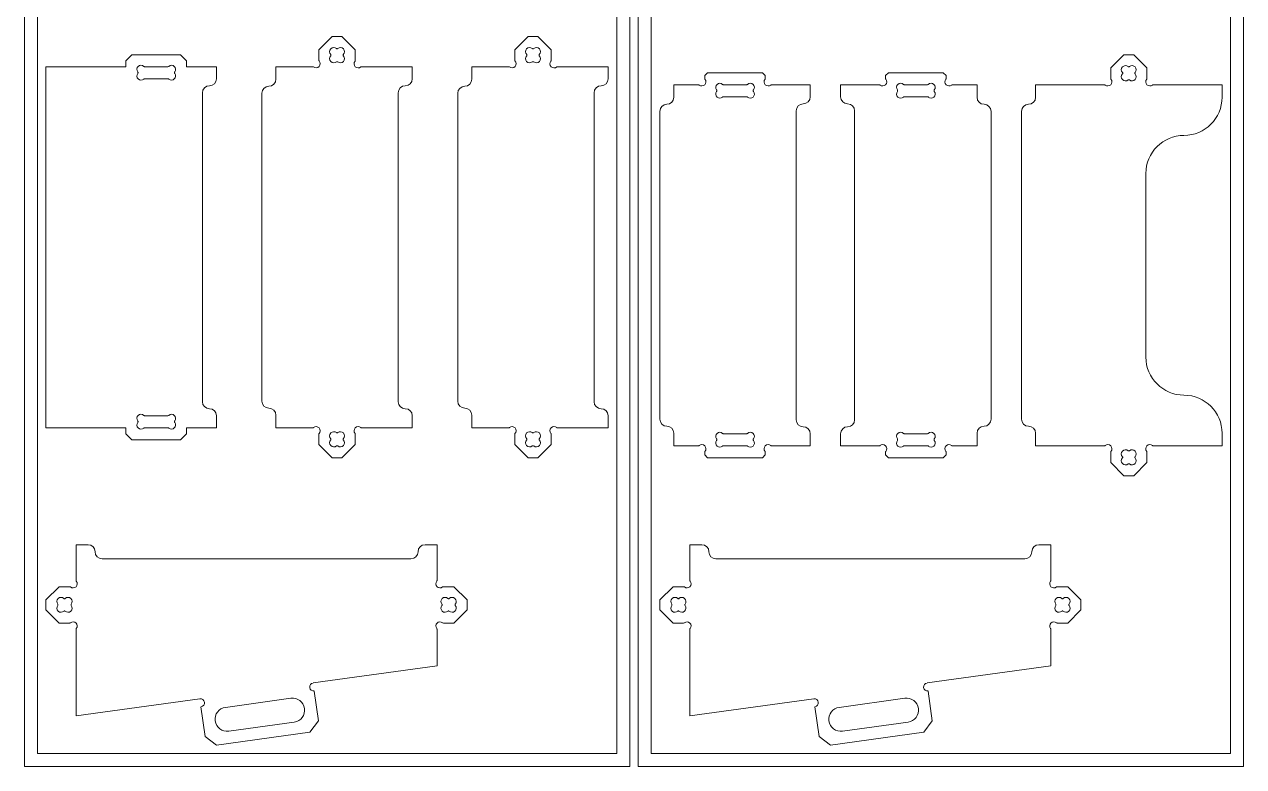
# Model space of a CAD drawing. Header units: millimetres. Extents: x 0 to 2440, y 0 to 1220.
# Drawn here: x 0 to 1216, y 0 to 740 of the extents above; entities that cross this region are included whole.
import ezdxf

# ---------------------------------------------------------------- set-up
doc = ezdxf.new("R2010")
doc.units = ezdxf.units.MM

msp = doc.modelspace()

# ---------------------------------------------------------------- linework, layer by layer
at = {"color": 7, "linetype": 'Continuous', "lineweight": 15}
for p, q in [((0, 1220), (0, 0)), ((603.6, 0), (603.6, 1220)), ((612.1, 1220), (612.1, 0)), ((1215.8, 0), (1215.8, 1220)), ((13, 1207), (13, 13)), ((590.6, 13), (590.6, 1207)), ((625.1, 1207), (625.1, 13)), ((1202.8, 13), (1202.8, 1207)), ((293.7, 714.7), (307, 727.9)), ((307, 727.9), (316.7, 727.9)), ((316.7, 727.9), (329.9, 714.7)), ((489, 714.7), (502.3, 727.9)), ((502.3, 727.9), (512, 727.9)), ((512, 727.9), (525.2, 714.7)), ((101.3, 703.9), (107.3, 709.9)), ((107.3, 709.9), (155.7, 709.9)), ((155.7, 709.9), (161.7, 703.9)), ((293.7, 704.2), (293.7, 714.7)), ((305.7, 709.2), (305.7, 709.7)), ((311.4, 715.9), (312.2, 715.9)), ((317.9, 709.7), (317.9, 709.2)), ((329.9, 714.7), (329.9, 703.9)), ((489, 704.2), (489, 714.7)), ((501, 709.2), (501, 709.7)), ((506.8, 715.9), (507.5, 715.9)), ((513.2, 709.7), (513.2, 709.2)), ((525.2, 714.7), (525.2, 703.9)), ((1083.2, 696.7), (1096.3, 709.9)), ((1096.3, 709.9), (1106.2, 709.9)), ((1106.2, 709.9), (1119.4, 696.7)), ((21.5, 697.9), (101.3, 697.9)), ((21.5, 697.9), (21.5, 337.9)), ((101.3, 697.9), (101.3, 703.9)), ((119.8, 697.9), (143.2, 697.9)), ((161.7, 703.9), (161.7, 697.9)), ((161.7, 697.9), (191.5, 697.9)), ((191.5, 697.9), (191.5, 685.9)), ((250.8, 697.9), (288, 697.9)), ((250.8, 685.4), (250.8, 697.9)), ((312.2, 702.9), (311.4, 702.9)), ((335.9, 697.9), (386.8, 697.9)), ((386.8, 697.9), (386.8, 685.9)), ((446.1, 697.9), (483.3, 697.9)), ((446.1, 685.4), (446.1, 697.9)), ((507.5, 702.9), (506.8, 702.9)), ((531.2, 697.9), (582.1, 697.9)), ((582.1, 697.9), (582.1, 685.9)), ((1083.2, 686.1), (1083.2, 696.7)), ((1100.9, 697.9), (1101.6, 697.9)), ((1119.4, 696.7), (1119.4, 686.1)), ((113.3, 691.9), (113.3, 692)), ((143.2, 685.9), (119.8, 685.9)), ((149.7, 692), (149.7, 691.9)), ((678.4, 689), (681.3, 691.9)), ((678.4, 686.1), (678.4, 689)), ((681.3, 691.9), (735.9, 691.9)), ((735.9, 691.9), (738.8, 689)), ((738.8, 689), (738.8, 686.1)), ((861.6, 691.9), (858.7, 689)), ((858.7, 689), (858.7, 686.1)), ((916.2, 691.9), (861.6, 691.9)), ((919.1, 689), (916.2, 691.9)), ((919.1, 686.1), (919.1, 689)), ((1095.2, 691.2), (1095.2, 691.7)), ((1101.6, 684.9), (1100.9, 684.9)), ((1107.4, 691.7), (1107.4, 691.2)), ((177.5, 363.9), (177.5, 671.9)), ((236.8, 671.4), (236.8, 364.4)), ((372.8, 363.9), (372.8, 671.9)), ((432.1, 671.4), (432.1, 364.4)), ((568.1, 363.9), (568.1, 671.9)), ((647.6, 679.9), (672.2, 679.9)), ((647.6, 667.4), (647.6, 679.9)), ((690.4, 673.7), (690.4, 674.1)), ((696.9, 680), (720.4, 680)), ((726.8, 674.1), (726.8, 673.7)), ((745, 679.9), (783.6, 679.9)), ((783.6, 679.9), (783.6, 667.9)), ((852.6, 679.9), (813.9, 679.9)), ((813.9, 679.9), (813.9, 667.9)), ((870.7, 674.1), (870.7, 673.7)), ((900.7, 680), (877.2, 680)), ((907.1, 673.7), (907.1, 674.1)), ((949.9, 679.9), (925.3, 679.9)), ((949.9, 667.4), (949.9, 679.9)), ((1008.3, 679.9), (1077, 679.9)), ((1008.3, 667.4), (1008.3, 679.9)), ((1125.5, 679.9), (1194.3, 679.9)), ((1194.3, 679.9), (1194.3, 667.4)), ((720.4, 667.8), (696.9, 667.8)), ((877.2, 667.8), (900.7, 667.8)), ((633.6, 653.4), (633.6, 346.4)), ((769.6, 345.9), (769.6, 653.9)), ((827.9, 653.9), (827.9, 345.9)), ((963.9, 346.4), (963.9, 653.4)), ((994.3, 653.4), (994.3, 346.4)), ((1118.3, 408.4), (1118.3, 591.4)), ((113.3, 344), (113.3, 343.9)), ((143.2, 349.9), (119.8, 349.9)), ((149.7, 343.9), (149.7, 344)), ((191.5, 337.9), (191.5, 349.9)), ((250.8, 350.4), (250.8, 337.9)), ((386.8, 337.9), (386.8, 349.9)), ((446.1, 350.4), (446.1, 337.9)), ((582.1, 337.9), (582.1, 349.9)), ((21.5, 337.9), (101.3, 337.9)), ((101.3, 337.9), (101.3, 331.9)), ((101.3, 331.9), (107.3, 325.9)), ((119.8, 337.9), (143.2, 337.9)), ((155.7, 325.9), (161.7, 331.9)), ((161.7, 331.9), (161.7, 337.9)), ((161.7, 337.9), (191.5, 337.9)), ((250.8, 337.9), (288, 337.9)), ((293.7, 331.7), (293.7, 321.2)), ((312.2, 332.9), (311.4, 332.9)), ((329.9, 321.2), (329.9, 331.9)), ((335.9, 337.9), (386.8, 337.9)), ((446.1, 337.9), (483.3, 337.9)), ((489, 331.7), (489, 321.2)), ((507.5, 332.9), (506.8, 332.9)), ((525.2, 321.2), (525.2, 331.9)), ((531.2, 337.9), (582.1, 337.9)), ((647.6, 332.4), (647.6, 319.9)), ((720.4, 332), (696.9, 332)), ((783.6, 319.9), (783.6, 331.9)), ((813.9, 319.9), (813.9, 331.9)), ((877.2, 332), (900.7, 332)), ((949.9, 332.4), (949.9, 319.9)), ((1008.3, 332.4), (1008.3, 319.9)), ((1194.3, 319.9), (1194.3, 332.4)), ((107.3, 325.9), (155.7, 325.9)), ((293.7, 321.2), (307, 307.9)), ((305.7, 326.7), (305.7, 326.2)), ((311.4, 319.9), (312.2, 319.9)), ((316.7, 307.9), (329.9, 321.2)), ((317.9, 326.2), (317.9, 326.7)), ((489, 321.2), (502.3, 307.9)), ((501, 326.7), (501, 326.2)), ((506.8, 319.9), (507.5, 319.9)), ((512, 307.9), (525.2, 321.2)), ((513.2, 326.2), (513.2, 326.7)), ((647.6, 319.9), (672.2, 319.9)), ((690.4, 326.1), (690.4, 325.7)), ((696.9, 319.8), (720.4, 319.8)), ((726.8, 325.7), (726.8, 326.1)), ((745, 319.9), (783.6, 319.9)), ((852.6, 319.9), (813.9, 319.9)), ((870.7, 325.7), (870.7, 326.1)), ((900.7, 319.8), (877.2, 319.8)), ((907.1, 326.1), (907.1, 325.7)), ((949.9, 319.9), (925.3, 319.9)), ((1008.3, 319.9), (1077, 319.9)), ((1125.5, 319.9), (1194.3, 319.9)), ((307, 307.9), (316.7, 307.9)), ((502.3, 307.9), (512, 307.9)), ((678.4, 313.7), (678.4, 310.8)), ((678.4, 310.8), (681.3, 307.9)), ((681.3, 307.9), (735.9, 307.9)), ((735.9, 307.9), (738.8, 310.8)), ((738.8, 310.8), (738.8, 313.7)), ((858.7, 310.8), (858.7, 313.7)), ((861.6, 307.9), (858.7, 310.8)), ((916.2, 307.9), (861.6, 307.9)), ((919.1, 310.8), (916.2, 307.9)), ((919.1, 313.7), (919.1, 310.8)), ((1083.2, 313.7), (1083.2, 303.1)), ((1095.2, 308.7), (1095.2, 308.2)), ((1101.6, 314.9), (1100.9, 314.9)), ((1107.4, 308.2), (1107.4, 308.7)), ((1119.4, 303.1), (1119.4, 313.7)), ((1083.2, 303.1), (1096.3, 289.9)), ((1100.9, 301.9), (1101.6, 301.9)), ((1106.2, 289.9), (1119.4, 303.1)), ((1096.3, 289.9), (1106.2, 289.9)), ((51.5, 221.3), (63.5, 221.3)), ((51.5, 185.7), (51.5, 221.3)), ((411.5, 221.3), (399.5, 221.3)), ((411.5, 185.7), (411.5, 221.3)), ((663.6, 185.7), (663.6, 221.3)), ((663.6, 221.3), (675.6, 221.3)), ((1023.6, 221.3), (1011.6, 221.3)), ((1023.6, 185.7), (1023.6, 221.3)), ((385.5, 207.3), (77.5, 207.3)), ((997.6, 207.3), (689.6, 207.3)), ((21.5, 166.2), (34.8, 179.4)), ((34.8, 179.4), (45.2, 179.4)), ((428.2, 179.4), (417.8, 179.4)), ((441.5, 166.2), (428.2, 179.4)), ((633.6, 166.2), (646.9, 179.4)), ((646.9, 179.4), (657.4, 179.4)), ((1040.4, 179.4), (1029.9, 179.4)), ((1053.6, 166.2), (1040.4, 179.4)), ((21.5, 156.5), (21.5, 166.2)), ((33.5, 161), (33.5, 161.7)), ((39.8, 167.4), (40.2, 167.4)), ((46.5, 161.7), (46.5, 161)), ((416.5, 161.7), (416.5, 161)), ((423.2, 167.4), (422.8, 167.4)), ((429.5, 161), (429.5, 161.7)), ((441.5, 156.5), (441.5, 166.2)), ((633.6, 156.5), (633.6, 166.2)), ((645.6, 161), (645.6, 161.7)), ((651.9, 167.4), (652.4, 167.4)), ((658.6, 161.7), (658.6, 161)), ((1028.6, 161.7), (1028.6, 161)), ((1035.4, 167.4), (1034.9, 167.4)), ((1041.6, 161), (1041.6, 161.7)), ((1053.6, 156.5), (1053.6, 166.2)), ((34.8, 143.2), (21.5, 156.5)), ((40.2, 155.2), (39.8, 155.2)), ((422.8, 155.2), (423.2, 155.2)), ((428.2, 143.2), (441.5, 156.5)), ((646.9, 143.2), (633.6, 156.5)), ((652.4, 155.2), (651.9, 155.2)), ((1034.9, 155.2), (1035.4, 155.2)), ((1040.4, 143.2), (1053.6, 156.5)), ((45.2, 143.2), (34.8, 143.2)), ((51.5, 50.5), (51.5, 137)), ((411.5, 100.5), (411.5, 137)), ((417.8, 143.2), (428.2, 143.2)), ((657.4, 143.2), (646.9, 143.2)), ((663.6, 50.5), (663.6, 137)), ((1023.6, 100.5), (1023.6, 137)), ((1029.9, 143.2), (1040.4, 143.2)), ((288, 83.4), (411.5, 100.5)), ((900.1, 83.4), (1023.6, 100.5)), ((293.2, 45.7), (289.1, 75.4)), ((905.3, 45.7), (901.2, 75.4)), ((51.5, 50.5), (175, 67.7)), ((265.8, 68.2), (200.5, 59.1)), ((663.6, 50.5), (787.2, 67.7)), ((878, 68.2), (812.6, 59.1)), ((176.1, 59.7), (180.3, 30)), ((788.3, 59.7), (792.4, 30)), ((203.8, 35.3), (269.1, 44.4)), ((284.7, 34.4), (293.2, 45.7)), ((815.9, 35.3), (881.3, 44.4)), ((896.8, 34.4), (905.3, 45.7)), ((180.3, 30), (191.6, 21.5)), ((191.6, 21.5), (284.7, 34.4)), ((792.4, 30), (803.7, 21.5)), ((803.7, 21.5), (896.8, 34.4)), ((13, 13), (590.6, 13)), ((625.1, 13), (1202.8, 13)), ((0, 0), (603.6, 0)), ((612.1, 0), (1215.8, 0))]:
    msp.add_line(p, q, dxfattribs=at)
for centre, radius, start, end in [((308.5, 712.9), 4.1, 50.0242, 224.7385), ((308.5, 712.9), 4.1, 50.0242, 224.7385), ((308.5, 705.9), 4.1, 135.2615, 309.9758), ((308.5, 705.9), 4.1, 135.2615, 309.9758), ((305.2, 709.7), 0.5, 0, 44.7385), ((305.2, 709.7), 0.5, 0, 44.7385), ((305.2, 709.2), 0.5, 315.2615, 0), ((305.2, 709.2), 0.5, 315.2615, 0), ((311.4, 716.4), 0.5, 230.0242, 270), ((311.4, 716.4), 0.5, 230.0242, 270), ((312.2, 716.4), 0.5, 270, 309.9758), ((312.2, 716.4), 0.5, 270, 309.9758), ((315.1, 712.9), 4.1, 315.2615, 129.9758), ((315.1, 712.9), 4.1, 315.2615, 129.9758), ((315.1, 705.9), 4.1, 230.0242, 44.7385), ((315.1, 705.9), 4.1, 230.0242, 44.7385), ((318.4, 709.7), 0.5, 135.2615, 180), ((318.4, 709.7), 0.5, 135.2615, 180), ((318.4, 709.2), 0.5, 180, 224.7385), ((318.4, 709.2), 0.5, 180, 224.7385), ((503.8, 712.9), 4.1, 50.0242, 224.7385), ((503.8, 712.9), 4.1, 50.0242, 224.7385), ((503.8, 705.9), 4.1, 135.2615, 309.9758), ((503.8, 705.9), 4.1, 135.2615, 309.9758), ((500.5, 709.7), 0.5, 0, 44.7385), ((500.5, 709.7), 0.5, 0, 44.7385), ((500.5, 709.2), 0.5, 315.2615, 0), ((500.5, 709.2), 0.5, 315.2615, 0), ((506.8, 716.4), 0.5, 230.0242, 270), ((506.8, 716.4), 0.5, 230.0242, 270), ((507.5, 716.4), 0.5, 270, 309.9758), ((507.5, 716.4), 0.5, 270, 309.9758), ((510.5, 712.9), 4.1, 315.2615, 129.9758), ((510.5, 712.9), 4.1, 315.2615, 129.9758), ((510.5, 705.9), 4.1, 230.0242, 44.7385), ((510.5, 705.9), 4.1, 230.0242, 44.7385), ((513.7, 709.7), 0.5, 135.2615, 180), ((513.7, 709.7), 0.5, 135.2615, 180), ((513.7, 709.2), 0.5, 180, 224.7385), ((513.7, 709.2), 0.5, 180, 224.7385), ((116.3, 695.2), 4.1, 48.4679, 217.1384), ((116.3, 695.2), 4.1, 48.4679, 217.1384), ((119.8, 699.1), 1.2, 228.4679, 270), ((119.8, 699.1), 1.2, 228.4679, 270), ((143.2, 699.1), 1.2, 270, 311.5321), ((143.2, 699.1), 1.2, 270, 311.5321), ((146.7, 695.2), 4.1, 322.8616, 131.5321), ((146.7, 695.2), 4.1, 322.8616, 131.5321), ((288, 697.4), 0.5, 50.0242, 90), ((288, 697.4), 0.5, 50.0242, 90), ((290.9, 700.9), 4.1, 230.0242, 44.7385), ((290.9, 700.9), 4.1, 230.0242, 44.7385), ((294.2, 704.2), 0.5, 180, 224.7385), ((294.2, 704.2), 0.5, 180, 224.7385), ((311.4, 702.4), 0.5, 90, 129.9758), ((311.4, 702.4), 0.5, 90, 129.9758), ((312.2, 702.4), 0.5, 50.0242, 90), ((312.2, 702.4), 0.5, 50.0242, 90), ((332.8, 700.8), 4.1, 137.6415, 312.3585), ((332.8, 700.8), 4.1, 137.6415, 312.3585), ((329.4, 703.9), 0.5, 317.6415, 0), ((329.4, 703.9), 0.5, 317.6415, 0), ((335.9, 697.4), 0.5, 90, 132.3585), ((335.9, 697.4), 0.5, 90, 132.3585), ((483.3, 697.4), 0.5, 50.0242, 90), ((483.3, 697.4), 0.5, 50.0242, 90), ((486.3, 700.9), 4.1, 230.0242, 44.7385), ((486.3, 700.9), 4.1, 230.0242, 44.7385), ((489.5, 704.2), 0.5, 180, 224.7385), ((489.5, 704.2), 0.5, 180, 224.7385), ((506.8, 702.4), 0.5, 90, 129.9758), ((506.8, 702.4), 0.5, 90, 129.9758), ((507.5, 702.4), 0.5, 50.0242, 90), ((507.5, 702.4), 0.5, 50.0242, 90), ((528.1, 700.8), 4.1, 137.6415, 312.3585), ((528.1, 700.8), 4.1, 137.6415, 312.3585), ((524.7, 703.9), 0.5, 317.6415, 0), ((524.7, 703.9), 0.5, 317.6415, 0), ((531.2, 697.4), 0.5, 90, 132.3585), ((531.2, 697.4), 0.5, 90, 132.3585), ((1097.9, 694.9), 4.1, 50.0242, 224.7385), ((1097.9, 694.9), 4.1, 50.0242, 224.7385), ((1100.9, 698.4), 0.5, 230.0242, 270), ((1100.9, 698.4), 0.5, 230.0242, 270), ((1101.6, 698.4), 0.5, 270, 309.9758), ((1101.6, 698.4), 0.5, 270, 309.9758), ((1104.6, 694.9), 4.1, 315.2615, 129.9758), ((1104.6, 694.9), 4.1, 315.2615, 129.9758), ((116.3, 688.7), 4.1, 142.8616, 311.5321), ((116.3, 688.7), 4.1, 142.8616, 311.5321), ((112.1, 692), 1.2, 0, 37.1384), ((112.1, 692), 1.2, 0, 37.1384), ((112.1, 691.9), 1.2, 322.8616, 0), ((112.1, 691.9), 1.2, 322.8616, 0), ((119.8, 684.7), 1.2, 90, 131.5321), ((119.8, 684.7), 1.2, 90, 131.5321), ((143.2, 684.7), 1.2, 48.4679, 90), ((143.2, 684.7), 1.2, 48.4679, 90), ((146.7, 688.7), 4.1, 228.4679, 37.1384), ((146.7, 688.7), 4.1, 228.4679, 37.1384), ((150.9, 692), 1.2, 142.8616, 180), ((150.9, 692), 1.2, 142.8616, 180), ((150.9, 691.9), 1.2, 180, 217.1384), ((150.9, 691.9), 1.2, 180, 217.1384), ((184.5, 685.9), 7, 270, 0), ((184.5, 685.9), 7, 270, 0), ((243.8, 685.4), 7, 270, 0), ((243.8, 685.4), 7, 270, 0), ((379.8, 685.9), 7, 270, 0), ((379.8, 685.9), 7, 270, 0), ((439.1, 685.4), 7, 270, 0), ((439.1, 685.4), 7, 270, 0), ((575.1, 685.9), 7, 270, 0), ((575.1, 685.9), 7, 270, 0), ((675.5, 682.8), 4.1, 229.8658, 40.1342), ((675.5, 682.8), 4.1, 229.8658, 40.1342), ((679.4, 686.1), 1, 180, 220.1342), ((679.4, 686.1), 1, 180, 220.1342), ((693.5, 677.3), 4.1, 47.623, 217.8868), ((693.5, 677.3), 4.1, 47.623, 217.8868), ((723.8, 677.3), 4.1, 322.1132, 132.377), ((723.8, 677.3), 4.1, 322.1132, 132.377), ((741.7, 682.8), 4.1, 139.8658, 310.1342), ((741.7, 682.8), 4.1, 139.8658, 310.1342), ((737.8, 686.1), 1, 319.8658, 0), ((737.8, 686.1), 1, 319.8658, 0), ((855.8, 682.8), 4.1, 229.8658, 40.1342), ((855.8, 682.8), 4.1, 229.8658, 40.1342), ((859.7, 686.1), 1, 180, 220.1342), ((859.7, 686.1), 1, 180, 220.1342), ((873.8, 677.3), 4.1, 47.623, 217.8868), ((873.8, 677.3), 4.1, 47.623, 217.8868), ((904.1, 677.3), 4.1, 322.1132, 132.377), ((904.1, 677.3), 4.1, 322.1132, 132.377), ((922, 682.8), 4.1, 139.8658, 310.1342), ((922, 682.8), 4.1, 139.8658, 310.1342), ((918.1, 686.1), 1, 319.8658, 0), ((918.1, 686.1), 1, 319.8658, 0), ((1080.3, 682.8), 4.1, 229.8658, 40.1342), ((1080.3, 682.8), 4.1, 229.8658, 40.1342), ((1084.2, 686.1), 1, 180, 220.1342), ((1084.2, 686.1), 1, 180, 220.1342), ((1097.9, 687.9), 4.1, 135.2615, 309.9758), ((1097.9, 687.9), 4.1, 135.2615, 309.9758), ((1094.7, 691.7), 0.5, 0, 44.7385), ((1094.7, 691.7), 0.5, 0, 44.7385), ((1094.7, 691.2), 0.5, 315.2615, 0), ((1094.7, 691.2), 0.5, 315.2615, 0), ((1100.9, 684.4), 0.5, 90, 129.9758), ((1100.9, 684.4), 0.5, 90, 129.9758), ((1101.6, 684.4), 0.5, 50.0242, 90), ((1101.6, 684.4), 0.5, 50.0242, 90), ((1104.6, 687.9), 4.1, 230.0242, 44.7385), ((1104.6, 687.9), 4.1, 230.0242, 44.7385), ((1107.9, 691.7), 0.5, 135.2615, 180), ((1107.9, 691.7), 0.5, 135.2615, 180), ((1107.9, 691.2), 0.5, 180, 224.7385), ((1107.9, 691.2), 0.5, 180, 224.7385), ((1122.3, 682.8), 4.1, 139.8658, 310.1342), ((1122.3, 682.8), 4.1, 139.8658, 310.1342), ((1118.4, 686.1), 1, 319.8658, 0), ((1118.4, 686.1), 1, 319.8658, 0), ((184.5, 671.9), 7, 90, 180), ((184.5, 671.9), 7, 90, 180), ((243.8, 671.4), 7, 90, 180), ((243.8, 671.4), 7, 90, 180), ((379.8, 671.9), 7, 90, 180), ((379.8, 671.9), 7, 90, 180), ((439.1, 671.4), 7, 90, 180), ((439.1, 671.4), 7, 90, 180), ((575.1, 671.9), 7, 90, 180), ((575.1, 671.9), 7, 90, 180), ((672.2, 678.9), 1, 49.8658, 90), ((672.2, 678.9), 1, 49.8658, 90), ((693.5, 670.6), 4.1, 142.1132, 312.377), ((693.5, 670.6), 4.1, 142.1132, 312.377), ((689.4, 674.1), 1, 0, 37.8868), ((689.4, 674.1), 1, 0, 37.8868), ((689.4, 673.7), 1, 322.1132, 0), ((689.4, 673.7), 1, 322.1132, 0), ((696.9, 681), 1, 227.623, 270), ((696.9, 681), 1, 227.623, 270), ((720.4, 681), 1, 270, 312.377), ((720.4, 681), 1, 270, 312.377), ((723.8, 670.6), 4.1, 227.623, 37.8868), ((723.8, 670.6), 4.1, 227.623, 37.8868), ((727.8, 674.1), 1, 142.1132, 180), ((727.8, 674.1), 1, 142.1132, 180), ((727.8, 673.7), 1, 180, 217.8868), ((727.8, 673.7), 1, 180, 217.8868), ((745, 678.9), 1, 90, 130.1342), ((745, 678.9), 1, 90, 130.1342), ((852.6, 678.9), 1, 49.8658, 90), ((852.6, 678.9), 1, 49.8658, 90), ((873.8, 670.6), 4.1, 142.1132, 312.377), ((873.8, 670.6), 4.1, 142.1132, 312.377), ((869.7, 674.1), 1, 0, 37.8868), ((869.7, 674.1), 1, 0, 37.8868), ((869.7, 673.7), 1, 322.1132, 0), ((869.7, 673.7), 1, 322.1132, 0), ((877.2, 681), 1, 227.623, 270), ((877.2, 681), 1, 227.623, 270), ((900.7, 681), 1, 270, 312.377), ((900.7, 681), 1, 270, 312.377), ((904.1, 670.6), 4.1, 227.623, 37.8868), ((904.1, 670.6), 4.1, 227.623, 37.8868), ((908.1, 674.1), 1, 142.1132, 180), ((908.1, 674.1), 1, 142.1132, 180), ((908.1, 673.7), 1, 180, 217.8868), ((908.1, 673.7), 1, 180, 217.8868), ((925.3, 678.9), 1, 90, 130.1342), ((925.3, 678.9), 1, 90, 130.1342), ((1077, 678.9), 1, 49.8658, 90), ((1077, 678.9), 1, 49.8658, 90), ((1125.5, 678.9), 1, 90, 130.1342), ((1125.5, 678.9), 1, 90, 130.1342), ((640.6, 653.4), 7, 90, 180), ((640.6, 653.4), 7, 90, 180), ((640.6, 667.4), 7, 270, 0), ((640.6, 667.4), 7, 270, 0), ((696.9, 666.8), 1, 90, 132.377), ((696.9, 666.8), 1, 90, 132.377), ((720.4, 666.8), 1, 47.623, 90), ((720.4, 666.8), 1, 47.623, 90), ((776.6, 653.9), 7, 90, 180), ((776.6, 653.9), 7, 90, 180), ((776.6, 667.9), 7, 270, 0), ((776.6, 667.9), 7, 270, 0), ((820.9, 667.9), 7, 180, 270), ((820.9, 667.9), 7, 180, 270), ((820.9, 653.9), 7, 0, 90), ((820.9, 653.9), 7, 0, 90), ((877.2, 666.8), 1, 90, 132.377), ((877.2, 666.8), 1, 90, 132.377), ((900.7, 666.8), 1, 47.623, 90), ((900.7, 666.8), 1, 47.623, 90), ((956.9, 667.4), 7, 180, 270), ((956.9, 667.4), 7, 180, 270), ((956.9, 653.4), 7, 0, 90), ((956.9, 653.4), 7, 0, 90), ((1001.3, 653.4), 7, 90, 180), ((1001.3, 653.4), 7, 90, 180), ((1001.3, 667.4), 7, 270, 0), ((1001.3, 667.4), 7, 270, 0), ((1156.3, 667.4), 38, 270, 0), ((1156.3, 667.4), 38, 270, 0), ((1156.3, 591.4), 38, 90, 180), ((1156.3, 591.4), 38, 90, 180), ((1156.3, 408.4), 38, 180, 270), ((1156.3, 408.4), 38, 180, 270), ((1156.3, 332.4), 38, 0, 90), ((1156.3, 332.4), 38, 0, 90), ((184.5, 363.9), 7, 180, 270), ((184.5, 363.9), 7, 180, 270), ((184.5, 349.9), 7, 0, 90), ((184.5, 349.9), 7, 0, 90), ((243.8, 364.4), 7, 180, 270), ((243.8, 364.4), 7, 180, 270), ((243.8, 350.4), 7, 0, 90), ((243.8, 350.4), 7, 0, 90), ((379.8, 363.9), 7, 180, 270), ((379.8, 363.9), 7, 180, 270), ((379.8, 349.9), 7, 0, 90), ((379.8, 349.9), 7, 0, 90), ((439.1, 364.4), 7, 180, 270), ((439.1, 364.4), 7, 180, 270), ((439.1, 350.4), 7, 0, 90), ((439.1, 350.4), 7, 0, 90), ((575.1, 363.9), 7, 180, 270), ((575.1, 363.9), 7, 180, 270), ((575.1, 349.9), 7, 0, 90), ((575.1, 349.9), 7, 0, 90), ((116.3, 347.2), 4.1, 48.4679, 217.1384), ((116.3, 347.2), 4.1, 48.4679, 217.1384), ((116.3, 340.7), 4.1, 142.8616, 311.5321), ((116.3, 340.7), 4.1, 142.8616, 311.5321), ((112.1, 344), 1.2, 0, 37.1384), ((112.1, 344), 1.2, 0, 37.1384), ((112.1, 343.9), 1.2, 322.8616, 0), ((112.1, 343.9), 1.2, 322.8616, 0), ((119.8, 351.1), 1.2, 228.4679, 270), ((119.8, 351.1), 1.2, 228.4679, 270), ((143.2, 351.1), 1.2, 270, 311.5321), ((143.2, 351.1), 1.2, 270, 311.5321), ((146.7, 347.2), 4.1, 322.8616, 131.5321), ((146.7, 347.2), 4.1, 322.8616, 131.5321), ((146.7, 340.7), 4.1, 228.4679, 37.1384), ((146.7, 340.7), 4.1, 228.4679, 37.1384), ((150.9, 344), 1.2, 142.8616, 180), ((150.9, 344), 1.2, 142.8616, 180), ((150.9, 343.9), 1.2, 180, 217.1384), ((150.9, 343.9), 1.2, 180, 217.1384), ((640.6, 346.4), 7, 180, 270), ((640.6, 346.4), 7, 180, 270), ((776.6, 345.9), 7, 180, 270), ((776.6, 345.9), 7, 180, 270), ((820.9, 345.9), 7, 270, 0), ((820.9, 345.9), 7, 270, 0), ((956.9, 346.4), 7, 270, 0), ((956.9, 346.4), 7, 270, 0), ((1001.3, 346.4), 7, 180, 270), ((1001.3, 346.4), 7, 180, 270), ((119.8, 336.7), 1.2, 90, 131.5321), ((119.8, 336.7), 1.2, 90, 131.5321), ((143.2, 336.7), 1.2, 48.4679, 90), ((143.2, 336.7), 1.2, 48.4679, 90), ((288, 338.4), 0.5, 270, 309.9758), ((288, 338.4), 0.5, 270, 309.9758), ((290.9, 334.9), 4.1, 315.2615, 129.9758), ((290.9, 334.9), 4.1, 315.2615, 129.9758), ((294.2, 331.7), 0.5, 135.2615, 180), ((294.2, 331.7), 0.5, 135.2615, 180), ((308.5, 329.9), 4.1, 50.0242, 224.7385), ((308.5, 329.9), 4.1, 50.0242, 224.7385), ((311.4, 333.4), 0.5, 230.0242, 270), ((311.4, 333.4), 0.5, 230.0242, 270), ((312.2, 333.4), 0.5, 270, 309.9758), ((312.2, 333.4), 0.5, 270, 309.9758), ((315.1, 329.9), 4.1, 315.2615, 129.9758), ((315.1, 329.9), 4.1, 315.2615, 129.9758), ((332.8, 335), 4.1, 47.6415, 222.3585), ((332.8, 335), 4.1, 47.6415, 222.3585), ((329.4, 331.9), 0.5, 0, 42.3585), ((329.4, 331.9), 0.5, 0, 42.3585), ((335.9, 338.4), 0.5, 227.6415, 270), ((335.9, 338.4), 0.5, 227.6415, 270), ((483.3, 338.4), 0.5, 270, 309.9758), ((483.3, 338.4), 0.5, 270, 309.9758), ((486.3, 334.9), 4.1, 315.2615, 129.9758), ((486.3, 334.9), 4.1, 315.2615, 129.9758), ((489.5, 331.7), 0.5, 135.2615, 180), ((489.5, 331.7), 0.5, 135.2615, 180), ((503.8, 329.9), 4.1, 50.0242, 224.7385), ((503.8, 329.9), 4.1, 50.0242, 224.7385), ((506.8, 333.4), 0.5, 230.0242, 270), ((506.8, 333.4), 0.5, 230.0242, 270), ((507.5, 333.4), 0.5, 270, 309.9758), ((507.5, 333.4), 0.5, 270, 309.9758), ((510.5, 329.9), 4.1, 315.2615, 129.9758), ((510.5, 329.9), 4.1, 315.2615, 129.9758), ((528.1, 335), 4.1, 47.6415, 222.3585), ((528.1, 335), 4.1, 47.6415, 222.3585), ((524.7, 331.9), 0.5, 0, 42.3585), ((524.7, 331.9), 0.5, 0, 42.3585), ((531.2, 338.4), 0.5, 227.6415, 270), ((531.2, 338.4), 0.5, 227.6415, 270), ((640.6, 332.4), 7, 0, 90), ((640.6, 332.4), 7, 0, 90), ((693.5, 329.3), 4.1, 47.623, 217.8868), ((693.5, 329.3), 4.1, 47.623, 217.8868), ((696.9, 333), 1, 227.623, 270), ((696.9, 333), 1, 227.623, 270), ((720.4, 333), 1, 270, 312.377), ((720.4, 333), 1, 270, 312.377), ((723.8, 329.3), 4.1, 322.1132, 132.377), ((723.8, 329.3), 4.1, 322.1132, 132.377), ((776.6, 331.9), 7, 0, 90), ((776.6, 331.9), 7, 0, 90), ((820.9, 331.9), 7, 90, 180), ((820.9, 331.9), 7, 90, 180), ((873.8, 329.3), 4.1, 47.623, 217.8868), ((873.8, 329.3), 4.1, 47.623, 217.8868), ((877.2, 333), 1, 227.623, 270), ((877.2, 333), 1, 227.623, 270), ((900.7, 333), 1, 270, 312.377), ((900.7, 333), 1, 270, 312.377), ((904.1, 329.3), 4.1, 322.1132, 132.377), ((904.1, 329.3), 4.1, 322.1132, 132.377), ((956.9, 332.4), 7, 90, 180), ((956.9, 332.4), 7, 90, 180), ((1001.3, 332.4), 7, 0, 90), ((1001.3, 332.4), 7, 0, 90), ((308.5, 322.9), 4.1, 135.2615, 309.9758), ((308.5, 322.9), 4.1, 135.2615, 309.9758), ((305.2, 326.7), 0.5, 0, 44.7385), ((305.2, 326.7), 0.5, 0, 44.7385), ((305.2, 326.2), 0.5, 315.2615, 0), ((305.2, 326.2), 0.5, 315.2615, 0), ((311.4, 319.4), 0.5, 90, 129.9758), ((311.4, 319.4), 0.5, 90, 129.9758), ((312.2, 319.4), 0.5, 50.0242, 90), ((312.2, 319.4), 0.5, 50.0242, 90), ((315.1, 322.9), 4.1, 230.0242, 44.7385), ((315.1, 322.9), 4.1, 230.0242, 44.7385), ((318.4, 326.7), 0.5, 135.2615, 180), ((318.4, 326.7), 0.5, 135.2615, 180), ((318.4, 326.2), 0.5, 180, 224.7385), ((318.4, 326.2), 0.5, 180, 224.7385), ((503.8, 322.9), 4.1, 135.2615, 309.9758), ((503.8, 322.9), 4.1, 135.2615, 309.9758), ((500.5, 326.7), 0.5, 0, 44.7385), ((500.5, 326.7), 0.5, 0, 44.7385), ((500.5, 326.2), 0.5, 315.2615, 0), ((500.5, 326.2), 0.5, 315.2615, 0), ((506.8, 319.4), 0.5, 90, 129.9758), ((506.8, 319.4), 0.5, 90, 129.9758), ((507.5, 319.4), 0.5, 50.0242, 90), ((507.5, 319.4), 0.5, 50.0242, 90), ((510.5, 322.9), 4.1, 230.0242, 44.7385), ((510.5, 322.9), 4.1, 230.0242, 44.7385), ((513.7, 326.7), 0.5, 135.2615, 180), ((513.7, 326.7), 0.5, 135.2615, 180), ((513.7, 326.2), 0.5, 180, 224.7385), ((513.7, 326.2), 0.5, 180, 224.7385), ((672.2, 320.9), 1, 270, 310.1342), ((672.2, 320.9), 1, 270, 310.1342), ((675.5, 317), 4.1, 319.8658, 130.1342), ((675.5, 317), 4.1, 319.8658, 130.1342), ((693.5, 322.6), 4.1, 142.1132, 312.377), ((693.5, 322.6), 4.1, 142.1132, 312.377), ((689.4, 326.1), 1, 0, 37.8868), ((689.4, 326.1), 1, 0, 37.8868), ((689.4, 325.7), 1, 322.1132, 0), ((689.4, 325.7), 1, 322.1132, 0), ((696.9, 318.8), 1, 90, 132.377), ((696.9, 318.8), 1, 90, 132.377), ((720.4, 318.8), 1, 47.623, 90), ((720.4, 318.8), 1, 47.623, 90), ((723.8, 322.6), 4.1, 227.623, 37.8868), ((723.8, 322.6), 4.1, 227.623, 37.8868), ((727.8, 326.1), 1, 142.1132, 180), ((727.8, 326.1), 1, 142.1132, 180), ((727.8, 325.7), 1, 180, 217.8868), ((727.8, 325.7), 1, 180, 217.8868), ((741.7, 317), 4.1, 49.8658, 220.1342), ((741.7, 317), 4.1, 49.8658, 220.1342), ((745, 320.9), 1, 229.8658, 270), ((745, 320.9), 1, 229.8658, 270), ((852.6, 320.9), 1, 270, 310.1342), ((852.6, 320.9), 1, 270, 310.1342), ((855.8, 317), 4.1, 319.8658, 130.1342), ((855.8, 317), 4.1, 319.8658, 130.1342), ((873.8, 322.6), 4.1, 142.1132, 312.377), ((873.8, 322.6), 4.1, 142.1132, 312.377), ((869.7, 326.1), 1, 0, 37.8868), ((869.7, 326.1), 1, 0, 37.8868), ((869.7, 325.7), 1, 322.1132, 0), ((869.7, 325.7), 1, 322.1132, 0), ((877.2, 318.8), 1, 90, 132.377), ((877.2, 318.8), 1, 90, 132.377), ((900.7, 318.8), 1, 47.623, 90), ((900.7, 318.8), 1, 47.623, 90), ((904.1, 322.6), 4.1, 227.623, 37.8868), ((904.1, 322.6), 4.1, 227.623, 37.8868), ((908.1, 326.1), 1, 142.1132, 180), ((908.1, 326.1), 1, 142.1132, 180), ((908.1, 325.7), 1, 180, 217.8868), ((908.1, 325.7), 1, 180, 217.8868), ((922, 317), 4.1, 49.8658, 220.1342), ((922, 317), 4.1, 49.8658, 220.1342), ((925.3, 320.9), 1, 229.8658, 270), ((925.3, 320.9), 1, 229.8658, 270), ((1077, 320.9), 1, 270, 310.1342), ((1077, 320.9), 1, 270, 310.1342), ((1080.3, 317), 4.1, 319.8658, 130.1342), ((1080.3, 317), 4.1, 319.8658, 130.1342), ((1122.3, 317), 4.1, 49.8658, 220.1342), ((1122.3, 317), 4.1, 49.8658, 220.1342), ((1125.5, 320.9), 1, 229.8658, 270), ((1125.5, 320.9), 1, 229.8658, 270), ((679.4, 313.7), 1, 139.8658, 180), ((679.4, 313.7), 1, 139.8658, 180), ((737.8, 313.7), 1, 0, 40.1342), ((737.8, 313.7), 1, 0, 40.1342), ((859.7, 313.7), 1, 139.8658, 180), ((859.7, 313.7), 1, 139.8658, 180), ((918.1, 313.7), 1, 0, 40.1342), ((918.1, 313.7), 1, 0, 40.1342), ((1084.2, 313.7), 1, 139.8658, 180), ((1084.2, 313.7), 1, 139.8658, 180), ((1097.9, 311.9), 4.1, 50.0242, 224.7385), ((1097.9, 311.9), 4.1, 50.0242, 224.7385), ((1097.9, 304.9), 4.1, 135.2615, 309.9758), ((1097.9, 304.9), 4.1, 135.2615, 309.9758), ((1094.7, 308.7), 0.5, 0, 44.7385), ((1094.7, 308.7), 0.5, 0, 44.7385), ((1094.7, 308.2), 0.5, 315.2615, 0), ((1094.7, 308.2), 0.5, 315.2615, 0), ((1100.9, 315.4), 0.5, 230.0242, 270), ((1100.9, 315.4), 0.5, 230.0242, 270), ((1101.6, 315.4), 0.5, 270, 309.9758), ((1101.6, 315.4), 0.5, 270, 309.9758), ((1104.6, 311.9), 4.1, 315.2615, 129.9758), ((1104.6, 311.9), 4.1, 315.2615, 129.9758), ((1104.6, 304.9), 4.1, 230.0242, 44.7385), ((1104.6, 304.9), 4.1, 230.0242, 44.7385), ((1107.9, 308.7), 0.5, 135.2615, 180), ((1107.9, 308.7), 0.5, 135.2615, 180), ((1107.9, 308.2), 0.5, 180, 224.7385), ((1107.9, 308.2), 0.5, 180, 224.7385), ((1118.4, 313.7), 1, 0, 40.1342), ((1118.4, 313.7), 1, 0, 40.1342), ((1100.9, 301.4), 0.5, 90, 129.9758), ((1100.9, 301.4), 0.5, 90, 129.9758), ((1101.6, 301.4), 0.5, 50.0242, 90), ((1101.6, 301.4), 0.5, 50.0242, 90), ((63.5, 214.3), 7, 0, 90), ((63.5, 214.3), 7, 0, 90), ((399.5, 214.3), 7, 90, 180), ((399.5, 214.3), 7, 90, 180), ((675.6, 214.3), 7, 0, 90), ((675.6, 214.3), 7, 0, 90), ((1011.6, 214.3), 7, 90, 180), ((1011.6, 214.3), 7, 90, 180), ((77.5, 214.3), 7, 180, 270), ((77.5, 214.3), 7, 180, 270), ((385.5, 214.3), 7, 270, 0), ((385.5, 214.3), 7, 270, 0), ((689.6, 214.3), 7, 180, 270), ((689.6, 214.3), 7, 180, 270), ((997.6, 214.3), 7, 270, 0), ((997.6, 214.3), 7, 270, 0), ((48.6, 182.3), 4.1, 230.6622, 39.3378), ((48.6, 182.3), 4.1, 230.6622, 39.3378), ((52.7, 185.7), 1.2, 180, 219.3378), ((52.7, 185.7), 1.2, 180, 219.3378), ((414.4, 182.3), 4.1, 140.6622, 309.3378), ((414.4, 182.3), 4.1, 140.6622, 309.3378), ((410.3, 185.7), 1.2, 320.6622, 0), ((410.3, 185.7), 1.2, 320.6622, 0), ((660.7, 182.3), 4.1, 230.6622, 39.3378), ((660.7, 182.3), 4.1, 230.6622, 39.3378), ((664.8, 185.7), 1.2, 180, 219.3378), ((664.8, 185.7), 1.2, 180, 219.3378), ((1026.5, 182.3), 4.1, 140.6622, 309.3378), ((1026.5, 182.3), 4.1, 140.6622, 309.3378), ((1022.4, 185.7), 1.2, 320.6622, 0), ((1022.4, 185.7), 1.2, 320.6622, 0), ((45.2, 178.2), 1.2, 50.6622, 90), ((45.2, 178.2), 1.2, 50.6622, 90), ((417.8, 178.2), 1.2, 90, 129.3378), ((417.8, 178.2), 1.2, 90, 129.3378), ((657.4, 178.2), 1.2, 50.6622, 90), ((657.4, 178.2), 1.2, 50.6622, 90), ((1029.9, 178.2), 1.2, 90, 129.3378), ((1029.9, 178.2), 1.2, 90, 129.3378), ((36.5, 164.7), 4.1, 45.2615, 219.9758), ((36.5, 164.7), 4.1, 45.2615, 219.9758), ((36.5, 158), 4.1, 140.0242, 314.7385), ((36.5, 158), 4.1, 140.0242, 314.7385), ((33, 161.7), 0.5, 0, 39.9758), ((33, 161.7), 0.5, 0, 39.9758), ((33, 161), 0.5, 320.0242, 0), ((33, 161), 0.5, 320.0242, 0), ((39.8, 167.9), 0.5, 225.2615, 270), ((39.8, 167.9), 0.5, 225.2615, 270), ((40.2, 167.9), 0.5, 270, 314.7385), ((40.2, 167.9), 0.5, 270, 314.7385), ((43.5, 164.7), 4.1, 320.0242, 134.7385), ((43.5, 164.7), 4.1, 320.0242, 134.7385), ((43.5, 158), 4.1, 225.2615, 39.9758), ((43.5, 158), 4.1, 225.2615, 39.9758), ((47, 161.7), 0.5, 140.0242, 180), ((47, 161.7), 0.5, 140.0242, 180), ((47, 161), 0.5, 180, 219.9758), ((47, 161), 0.5, 180, 219.9758), ((419.5, 164.7), 4.1, 45.2615, 219.9758), ((419.5, 164.7), 4.1, 45.2615, 219.9758), ((419.5, 158), 4.1, 140.0242, 314.7385), ((419.5, 158), 4.1, 140.0242, 314.7385), ((416, 161.7), 0.5, 0, 39.9758), ((416, 161.7), 0.5, 0, 39.9758), ((416, 161), 0.5, 320.0242, 0), ((416, 161), 0.5, 320.0242, 0), ((422.8, 167.9), 0.5, 225.2615, 270), ((422.8, 167.9), 0.5, 225.2615, 270), ((423.2, 167.9), 0.5, 270, 314.7385), ((423.2, 167.9), 0.5, 270, 314.7385), ((426.5, 164.7), 4.1, 320.0242, 134.7385), ((426.5, 164.7), 4.1, 320.0242, 134.7385), ((426.5, 158), 4.1, 225.2615, 39.9758), ((426.5, 158), 4.1, 225.2615, 39.9758), ((430, 161.7), 0.5, 140.0242, 180), ((430, 161.7), 0.5, 140.0242, 180), ((430, 161), 0.5, 180, 219.9758), ((430, 161), 0.5, 180, 219.9758), ((648.7, 164.7), 4.1, 45.2615, 219.9758), ((648.7, 164.7), 4.1, 45.2615, 219.9758), ((648.7, 158), 4.1, 140.0242, 314.7385), ((648.7, 158), 4.1, 140.0242, 314.7385), ((645.1, 161.7), 0.5, 0, 39.9758), ((645.1, 161.7), 0.5, 0, 39.9758), ((645.1, 161), 0.5, 320.0242, 0), ((645.1, 161), 0.5, 320.0242, 0), ((651.9, 167.9), 0.5, 225.2615, 270), ((651.9, 167.9), 0.5, 225.2615, 270), ((652.4, 167.9), 0.5, 270, 314.7385), ((652.4, 167.9), 0.5, 270, 314.7385), ((655.6, 164.7), 4.1, 320.0242, 134.7385), ((655.6, 164.7), 4.1, 320.0242, 134.7385), ((655.6, 158), 4.1, 225.2615, 39.9758), ((655.6, 158), 4.1, 225.2615, 39.9758), ((659.1, 161.7), 0.5, 140.0242, 180), ((659.1, 161.7), 0.5, 140.0242, 180), ((659.1, 161), 0.5, 180, 219.9758), ((659.1, 161), 0.5, 180, 219.9758), ((1031.7, 164.7), 4.1, 45.2615, 219.9758), ((1031.7, 164.7), 4.1, 45.2615, 219.9758), ((1031.7, 158), 4.1, 140.0242, 314.7385), ((1031.7, 158), 4.1, 140.0242, 314.7385), ((1028.1, 161.7), 0.5, 0, 39.9758), ((1028.1, 161.7), 0.5, 0, 39.9758), ((1028.1, 161), 0.5, 320.0242, 0), ((1028.1, 161), 0.5, 320.0242, 0), ((1034.9, 167.9), 0.5, 225.2615, 270), ((1034.9, 167.9), 0.5, 225.2615, 270), ((1035.4, 167.9), 0.5, 270, 314.7385), ((1035.4, 167.9), 0.5, 270, 314.7385), ((1038.6, 164.7), 4.1, 320.0242, 134.7385), ((1038.6, 164.7), 4.1, 320.0242, 134.7385), ((1038.6, 158), 4.1, 225.2615, 39.9758), ((1038.6, 158), 4.1, 225.2615, 39.9758), ((1042.1, 161.7), 0.5, 140.0242, 180), ((1042.1, 161.7), 0.5, 140.0242, 180), ((1042.1, 161), 0.5, 180, 219.9758), ((1042.1, 161), 0.5, 180, 219.9758), ((39.8, 154.7), 0.5, 90, 134.7385), ((39.8, 154.7), 0.5, 90, 134.7385), ((40.2, 154.7), 0.5, 45.2615, 90), ((40.2, 154.7), 0.5, 45.2615, 90), ((422.8, 154.7), 0.5, 90, 134.7385), ((422.8, 154.7), 0.5, 90, 134.7385), ((423.2, 154.7), 0.5, 45.2615, 90), ((423.2, 154.7), 0.5, 45.2615, 90), ((651.9, 154.7), 0.5, 90, 134.7385), ((651.9, 154.7), 0.5, 90, 134.7385), ((652.4, 154.7), 0.5, 45.2615, 90), ((652.4, 154.7), 0.5, 45.2615, 90), ((1034.9, 154.7), 0.5, 90, 134.7385), ((1034.9, 154.7), 0.5, 90, 134.7385), ((1035.4, 154.7), 0.5, 45.2615, 90), ((1035.4, 154.7), 0.5, 45.2615, 90), ((45.2, 144.4), 1.2, 270, 309.3378), ((45.2, 144.4), 1.2, 270, 309.3378), ((48.6, 140.3), 4.1, 320.6622, 129.3378), ((48.6, 140.3), 4.1, 320.6622, 129.3378), ((52.7, 137), 1.2, 140.6622, 180), ((52.7, 137), 1.2, 140.6622, 180), ((414.4, 140.3), 4.1, 50.6622, 219.3378), ((414.4, 140.3), 4.1, 50.6622, 219.3378), ((410.3, 137), 1.2, 0, 39.3378), ((410.3, 137), 1.2, 0, 39.3378), ((417.8, 144.4), 1.2, 230.6622, 270), ((417.8, 144.4), 1.2, 230.6622, 270), ((657.4, 144.4), 1.2, 270, 309.3378), ((657.4, 144.4), 1.2, 270, 309.3378), ((660.7, 140.3), 4.1, 320.6622, 129.3378), ((660.7, 140.3), 4.1, 320.6622, 129.3378), ((664.8, 137), 1.2, 140.6622, 180), ((664.8, 137), 1.2, 140.6622, 180), ((1026.5, 140.3), 4.1, 50.6622, 219.3378), ((1026.5, 140.3), 4.1, 50.6622, 219.3378), ((1022.4, 137), 1.2, 0, 39.3378), ((1022.4, 137), 1.2, 0, 39.3378), ((1029.9, 144.4), 1.2, 230.6622, 270), ((1029.9, 144.4), 1.2, 230.6622, 270), ((288.5, 79.4), 4, 97.9072, 277.9072), ((288.5, 79.4), 4, 97.9072, 277.9072), ((900.6, 79.4), 4, 97.9072, 277.9072), ((900.6, 79.4), 4, 97.9072, 277.9072), ((175.6, 63.7), 4, 277.9072, 97.9072), ((175.6, 63.7), 4, 277.9072, 97.9072), ((267.5, 56.3), 12, 277.9072, 97.9072), ((267.5, 56.3), 12, 277.9072, 97.9072), ((787.7, 63.7), 4, 277.9072, 97.9072), ((787.7, 63.7), 4, 277.9072, 97.9072), ((879.6, 56.3), 12, 277.9072, 97.9072), ((879.6, 56.3), 12, 277.9072, 97.9072), ((202.1, 47.2), 12, 97.9072, 277.9072), ((202.1, 47.2), 12, 97.9072, 277.9072), ((814.2, 47.2), 12, 97.9072, 277.9072), ((814.2, 47.2), 12, 97.9072, 277.9072)]:
    msp.add_arc(centre, radius, start, end, dxfattribs=at)

doc.saveas('drawing.dxf')
